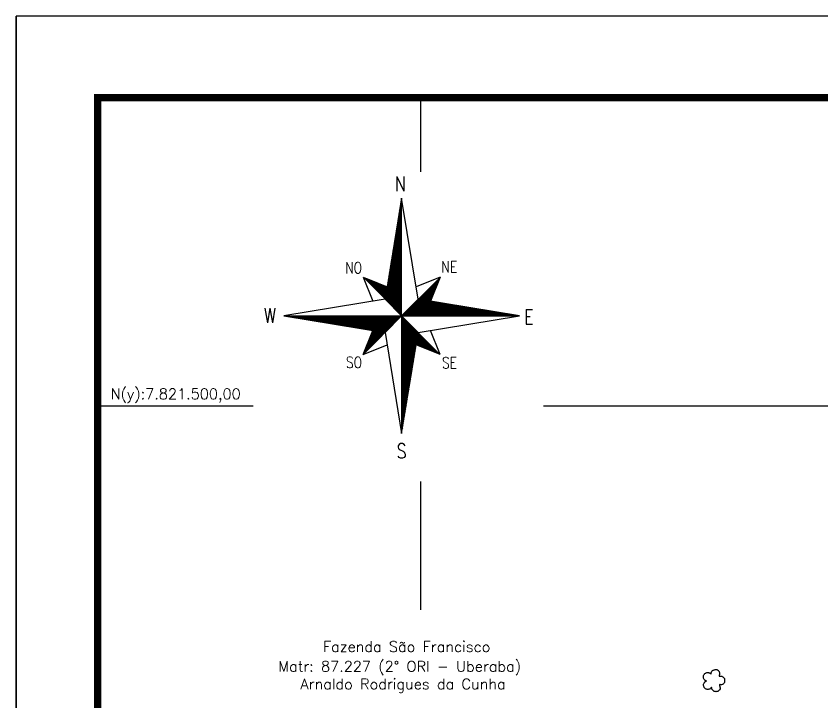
# Model space of a CAD drawing. Header units: inches. Extents: x 738061 to 743311, y 7815268 to 7822693.
# Drawn here: x 738061 to 740528, y 7820593 to 7822693 of the extents above; entities that cross this region are included whole.
import ezdxf
from ezdxf.enums import TextEntityAlignment as Align

# ---------------------------------------------------------------- set-up
doc = ezdxf.new("R2010")
doc.units = ezdxf.units.IN
doc.header["$MEASUREMENT"] = 0
doc.linetypes.add('CONTINUO', pattern=[0])
doc.linetypes.add('LIN0', pattern=[0])
for name, color, linetype in [('H-ÁRVORE', 94, 'Continuous'), ('MALHA', 8, 'Continuous'), ('MARGEM', 5, 'Continuous'), ('SETA_NORTE', 3, 'Continuous'), ('TEXTO', 7, 'Continuous')]:
    doc.layers.add(name, color=color, linetype=linetype)
doc.styles.add('ROMANS', font='romans')
doc.styles.add('Simplex', font='simplex.shx')

# ---------------------------------------------------------------- blocks, each defined once
blk = doc.blocks.new('mato')
at = {"layer": 'H-ÁRVORE', "linetype": 'CONTINUO'}
blk.add_lwpolyline([(734601.6, 7824194.7), (734600.8, 7824194.1), (734600, 7824193.3), (734599.1, 7824192.6), (734598, 7824192.3), (734596.9, 7824192.2), (734595.8, 7824192.2), (734594.9, 7824192.4), (734594.2, 7824192.7), (734593.5, 7824193.1), (734592.9, 7824193.6), (734592.3, 7824194.1), (734591.8, 7824194.7), (734591.5, 7824195.3), (734591.3, 7824195.9), (734591.2, 7824196.6), (734591, 7824197.5), (734591, 7824198.4), (734591, 7824199.3), (734591.2, 7824200), (734591.5, 7824200.5), (734591.9, 7824201), (734592.1, 7824201.5), (734592.4, 7824201.9), (734592.8, 7824202.3), (734594.2, 7824203.2), (734594.7, 7824203.6), (734594.5, 7824203.7), (734593.5, 7824204), (734593.1, 7824204.2), (734592.7, 7824204.5), (734592.3, 7824204.9), (734591.8, 7824205.6), (734591.3, 7824206.3), (734590.9, 7824207.1), (734590.7, 7824208), (734590.6, 7824208.8), (734590.7, 7824209.7), (734590.9, 7824210.7), (734591.3, 7824211.6), (734591.7, 7824212.4), (734592, 7824212.8), (734592.3, 7824213.1), (734592.7, 7824213.4), (734593.3, 7824213.8), (734593.9, 7824214.2), (734594.6, 7824214.5), (734595.3, 7824214.7), (734596, 7824214.8), (734596.6, 7824214.8), (734597.2, 7824214.8), (734597.8, 7824214.7), (734598.2, 7824214.6), (734598.7, 7824214.4), (734599.1, 7824214.3), (734599.5, 7824214), (734600, 7824213.4), (734600.5, 7824213), (734600.9, 7824212.8), (734601.1, 7824213.4), (734601.2, 7824214.2), (734601.3, 7824215.1), (734601.4, 7824215.5), (734601.5, 7824215.8), (734602, 7824216.5), (734602.3, 7824217), (734602.7, 7824217.4), (734603.2, 7824217.6), (734603.7, 7824217.8), (734604.3, 7824218), (734605.3, 7824218.4), (734605.8, 7824218.6), (734606.3, 7824218.7), (734606.9, 7824218.8), (734607.5, 7824218.8), (734608, 7824218.8), (734608.6, 7824218.7), (734609.1, 7824218.6), (734609.5, 7824218.4), (734610, 7824218.1), (734610.4, 7824217.9), (734610.7, 7824217.6), (734611, 7824217.2), (734611.3, 7824216.8), (734611.7, 7824216.3), (734611.9, 7824215.7), (734612.2, 7824215.1), (734612.4, 7824214.6), (734612.5, 7824214), (734612.5, 7824213.3), (734612.2, 7824212.1), (734611.9, 7824210.9), (734611.7, 7824210), (734612.4, 7824209.8), (734613.2, 7824209.9), (734614.1, 7824210), (734614.7, 7824209.9), (734615.4, 7824209.8), (734616, 7824209.5), (734616.6, 7824209.1), (734617.3, 7824208.6), (734617.8, 7824208.1), (734618.2, 7824207.9), (734618.6, 7824207.5), (734618.8, 7824207), (734619, 7824205.5), (734619.1, 7824203.9), (734619.1, 7824202.4), (734618.8, 7824201.5), (734618.4, 7824200.9), (734618, 7824200.3), (734617.5, 7824199.8), (734617, 7824199.3), (734616.5, 7824199), (734615.7, 7824198.7), (734614.9, 7824198.5), (734614.1, 7824198.3), (734613.3, 7824198.6), (734612.6, 7824198.7), (734612.1, 7824198.5), (734612.3, 7824197.3), (734613.2, 7824194.3), (734613.1, 7824193.5), (734613, 7824192.9), (734612.3, 7824191.8), (734611.9, 7824191.2), (734611.4, 7824190.7), (734611, 7824190.3), (734610.6, 7824189.9), (734610.1, 7824189.6), (734609.5, 7824189.4), (734608.8, 7824189.2), (734608.2, 7824189.2), (734607.5, 7824189.1), (734606.8, 7824189.2), (734605.7, 7824189.3), (734605.3, 7824189.5), (734604.8, 7824189.7), (734604.2, 7824190.1), (734603.7, 7824190.7), (734603.2, 7824191.3), (734602.7, 7824191.7), (734602.3, 7824192.2), (734602, 7824192.7), (734601.9, 7824194.3), (734601.7, 7824195)], dxfattribs=at)
blk = doc.blocks.new('A$C309442C0')
at = {"layer": 'SETA_NORTE', "linetype": 'Continuous'}
h = blk.add_hatch(dxfattribs=at)
h.set_pattern_fill('ANSI31', color=256, scale=0.1375, angle=-90, style=0)
h.set_pattern_definition([(315, (-215853.3434, 13873.16845), (0.3086963042, 0.3086963042), [])])
h.paths.add_polyline_path([(73.46, 97.41), (74.7, 104.95), (60.04, 110.83)])
h = blk.add_hatch(dxfattribs=at)
h.set_pattern_fill('ANSI31', color=256, scale=0.1375, angle=180, style=0)
h.set_pattern_definition([(225, (13869.59828, 216024.21475), (0.3086963042, -0.3086963042), [])])
h.paths.add_polyline_path([(93.84, 97.41), (101.38, 96.17), (107.26, 110.83)])
h = blk.add_hatch(dxfattribs=at)
h.set_pattern_fill('ANSI31', color=256, scale=0.1375, style=0)
h.set_pattern_definition([(45, (-13702.2971, -215849.77324), (-0.3086963042, 0.3086963042), [])])
h.paths.add_polyline_path([(73.46, 77.03), (65.92, 78.27), (60.04, 63.61)])
h = blk.add_hatch(dxfattribs=at)
h.set_pattern_fill('ANSI31', color=256, scale=0.1375, angle=90, style=0)
h.set_pattern_definition([(135, (216020.6446, -13698.72693), (-0.3086963042, -0.3086963042), [])])
h.paths.add_polyline_path([(93.84, 77.03), (92.6, 69.49), (107.26, 63.61)])
for p, q in [((83.48, 158.25), (83.65, 158.42)), ((83.6, 159.02), (83.65, 159.06)), ((82.47, 152.15), (83.65, 153.33)), ((82.6, 152.91), (83.65, 153.96)), ((82.73, 153.68), (83.65, 154.6)), ((82.85, 154.44), (83.65, 155.24)), ((82.98, 155.2), (83.65, 155.88)), ((83.1, 155.96), (83.65, 156.51)), ((83.23, 156.73), (83.65, 157.15)), ((83.35, 157.49), (83.65, 157.79)), ((81.47, 146.05), (83.65, 148.23)), ((81.59, 146.81), (83.65, 148.87)), ((81.72, 147.58), (83.65, 149.51)), ((81.85, 148.34), (83.65, 150.14)), ((81.97, 149.1), (83.65, 150.78)), ((82.1, 149.86), (83.65, 151.42)), ((82.22, 150.63), (83.65, 152.05)), ((82.35, 151.39), (83.65, 152.69)), ((80.46, 139.95), (83.65, 143.14)), ((80.59, 140.71), (83.65, 143.77)), ((80.72, 141.47), (83.65, 144.41)), ((80.84, 142.24), (83.65, 145.05)), ((80.97, 143), (83.65, 145.68)), ((81.09, 143.76), (83.65, 146.32)), ((81.22, 144.53), (83.65, 146.96)), ((81.34, 145.29), (83.65, 147.59)), ((79.59, 134.61), (83.65, 138.68)), ((79.71, 135.37), (83.65, 139.31)), ((79.84, 136.14), (83.65, 139.95)), ((79.96, 136.9), (83.65, 140.59)), ((80.09, 137.66), (83.65, 141.22)), ((80.21, 138.42), (83.65, 141.86)), ((80.34, 139.19), (83.65, 142.5)), ((78.58, 128.51), (83.65, 133.58)), ((78.71, 129.27), (83.65, 134.22)), ((78.83, 130.03), (83.65, 134.85)), ((78.96, 130.8), (83.65, 135.49)), ((79.08, 131.56), (83.65, 136.13)), ((79.21, 132.32), (83.65, 136.77)), ((79.33, 133.09), (83.65, 137.4)), ((79.46, 133.85), (83.65, 138.04)), ((77.58, 122.41), (83.65, 128.48)), ((77.7, 123.17), (83.65, 129.12)), ((77.83, 123.93), (83.65, 129.76)), ((77.95, 124.7), (83.65, 130.39)), ((78.08, 125.46), (83.65, 131.03)), ((78.2, 126.22), (83.65, 131.67)), ((78.33, 126.98), (83.65, 132.31)), ((78.45, 127.75), (83.65, 132.94)), ((76.57, 116.31), (83.65, 123.39)), ((76.7, 117.07), (83.65, 124.02)), ((76.82, 117.83), (83.65, 124.66)), ((76.95, 118.59), (83.65, 125.3)), ((77.07, 119.36), (83.65, 125.94)), ((77.2, 120.12), (83.65, 126.57)), ((77.32, 120.88), (83.65, 127.21)), ((77.45, 121.65), (83.65, 127.85)), ((75.69, 110.97), (83.65, 118.93)), ((75.82, 111.73), (83.65, 119.57)), ((75.94, 112.49), (83.65, 120.2)), ((76.07, 113.26), (83.65, 120.84)), ((76.19, 114.02), (83.65, 121.48)), ((76.32, 114.78), (83.65, 122.11)), ((76.44, 115.54), (83.65, 122.75)), ((74.69, 104.87), (83.65, 113.83)), ((74.81, 105.63), (83.65, 114.47)), ((74.94, 106.39), (83.65, 115.11)), ((75.06, 107.16), (83.65, 115.74)), ((75.19, 107.92), (83.65, 116.38)), ((75.31, 108.68), (83.65, 117.02)), ((75.44, 109.44), (83.65, 117.65)), ((75.57, 110.21), (83.65, 118.29)), ((60.04, 110.83), (74.7, 104.95)), ((60.04, 110.83), (65.92, 96.17)), ((73.68, 98.77), (83.65, 108.74)), ((73.81, 99.53), (83.65, 109.37)), ((73.93, 100.29), (83.65, 110.01)), ((74.06, 101.05), (83.65, 110.65)), ((74.18, 101.82), (83.65, 111.28)), ((74.31, 102.58), (83.65, 111.92)), ((74.43, 103.34), (83.65, 112.56)), ((74.56, 104.1), (83.65, 113.19)), ((107.26, 110.83), (92.6, 104.95)), ((107.26, 110.83), (101.38, 96.17)), ((73.53, 97.34), (83.65, 107.46)), ((73.56, 98), (83.65, 108.1)), ((73.85, 97.02), (83.65, 106.82)), ((74.17, 96.7), (83.65, 106.19)), ((74.49, 96.39), (83.65, 105.55)), ((74.8, 96.07), (83.65, 104.91)), ((75.12, 95.75), (83.65, 104.28)), ((75.44, 95.43), (83.65, 103.64)), ((75.76, 95.11), (83.65, 103)), ((76.08, 94.79), (83.65, 102.37)), ((76.4, 94.47), (83.65, 101.73)), ((76.72, 94.16), (83.65, 101.09)), ((77.03, 93.84), (83.65, 100.45)), ((77.35, 93.52), (83.65, 99.82)), ((77.67, 93.2), (83.65, 99.18)), ((77.99, 92.88), (83.65, 98.54)), ((78.31, 92.56), (83.65, 97.91)), ((78.63, 92.24), (83.65, 97.27)), ((78.94, 91.93), (83.65, 96.63)), ((79.26, 91.61), (83.65, 95.99)), ((79.58, 91.29), (83.65, 95.36)), ((79.9, 90.97), (83.65, 94.72)), ((80.22, 90.65), (83.65, 94.08)), ((83.79, 87.22), (93.97, 97.39)), ((84.43, 87.22), (94.51, 97.3)), ((85.07, 87.22), (95.06, 97.21)), ((85.71, 87.22), (95.61, 97.12)), ((86.34, 87.22), (96.15, 97.03)), ((86.98, 87.22), (96.7, 96.94)), ((87.62, 87.22), (97.25, 96.85)), ((88.25, 87.22), (97.8, 96.76)), ((88.89, 87.22), (98.34, 96.67)), ((89.53, 87.22), (98.89, 96.58)), ((90.17, 87.22), (99.44, 96.49)), ((90.8, 87.22), (99.98, 96.4)), ((91.44, 87.22), (100.53, 96.31)), ((92.08, 87.22), (101.08, 96.22)), ((92.71, 87.22), (101.62, 96.13)), ((93.35, 87.22), (102.17, 96.04)), ((93.99, 87.22), (102.72, 95.95)), ((94.62, 87.22), (103.27, 95.86)), ((95.26, 87.22), (103.81, 95.77)), ((95.9, 87.22), (104.36, 95.68)), ((96.54, 87.22), (104.91, 95.59)), ((97.17, 87.22), (105.45, 95.5)), ((97.81, 87.22), (106, 95.41)), ((98.45, 87.22), (106.55, 95.32)), ((99.08, 87.22), (107.09, 95.23)), ((99.72, 87.22), (107.64, 95.14)), ((100.36, 87.22), (108.19, 95.05)), ((100.99, 87.22), (108.73, 94.96)), ((101.63, 87.22), (109.28, 94.87)), ((102.27, 87.22), (109.83, 94.78)), ((102.91, 87.22), (110.38, 94.69)), ((103.54, 87.22), (110.92, 94.6)), ((104.18, 87.22), (111.47, 94.51)), ((104.82, 87.22), (112.02, 94.42)), ((105.45, 87.22), (112.56, 94.33)), ((106.09, 87.22), (113.11, 94.24)), ((106.73, 87.22), (113.66, 94.15)), ((107.37, 87.22), (114.2, 94.06)), ((108, 87.22), (114.75, 93.97)), ((108.64, 87.22), (115.3, 93.88)), ((109.28, 87.22), (115.84, 93.79)), ((80.54, 90.33), (83.65, 93.45)), ((80.86, 90.02), (83.65, 92.81)), ((81.17, 89.7), (83.65, 92.17)), ((81.49, 89.38), (83.65, 91.54)), ((81.81, 89.06), (83.65, 90.9)), ((82.13, 88.74), (83.65, 90.26)), ((82.45, 88.42), (83.65, 89.62)), ((82.77, 88.1), (83.65, 88.99)), ((109.91, 87.22), (116.39, 93.7)), ((110.55, 87.22), (116.94, 93.61)), ((111.19, 87.22), (117.49, 93.52)), ((111.82, 87.22), (118.03, 93.43)), ((112.46, 87.22), (118.58, 93.34)), ((113.1, 87.22), (119.13, 93.25)), ((113.74, 87.22), (119.67, 93.16)), ((114.37, 87.22), (120.22, 93.07)), ((115.01, 87.22), (120.77, 92.98)), ((115.65, 87.22), (121.31, 92.89)), ((116.28, 87.22), (121.86, 92.8)), ((116.92, 87.22), (122.41, 92.71)), ((117.56, 87.22), (122.95, 92.62)), ((118.19, 87.22), (123.5, 92.53)), ((118.83, 87.22), (124.05, 92.44)), ((119.47, 87.22), (124.6, 92.35)), ((120.11, 87.22), (125.14, 92.26)), ((120.74, 87.22), (125.69, 92.17)), ((121.38, 87.22), (126.24, 92.08)), ((122.02, 87.22), (126.78, 91.99)), ((122.65, 87.22), (127.33, 91.9)), ((123.29, 87.22), (127.88, 91.81)), ((123.93, 87.22), (128.42, 91.72)), ((124.56, 87.22), (128.97, 91.63)), ((125.2, 87.22), (129.52, 91.54)), ((125.84, 87.22), (130.07, 91.45)), ((126.48, 87.22), (130.61, 91.36)), ((127.11, 87.22), (131.16, 91.27)), ((127.75, 87.22), (131.71, 91.18)), ((128.39, 87.22), (132.25, 91.09)), ((129.02, 87.22), (132.8, 91)), ((129.66, 87.22), (133.35, 90.91)), ((130.3, 87.22), (133.89, 90.82)), ((130.94, 87.22), (134.44, 90.73)), ((131.57, 87.22), (134.99, 90.64)), ((132.21, 87.22), (135.53, 90.55)), ((132.85, 87.22), (136.08, 90.46)), ((133.48, 87.22), (136.63, 90.37)), ((134.12, 87.22), (137.18, 90.28)), ((134.76, 87.22), (137.72, 90.19)), ((135.39, 87.22), (138.27, 90.1)), ((136.03, 87.22), (138.82, 90.01)), ((136.67, 87.22), (139.36, 89.92)), ((137.31, 87.22), (139.91, 89.83)), ((137.94, 87.22), (140.46, 89.74)), ((138.58, 87.22), (141, 89.65)), ((139.22, 87.22), (141.55, 89.56)), ((139.85, 87.22), (142.1, 89.46)), ((140.49, 87.22), (142.64, 89.37)), ((141.13, 87.22), (143.19, 89.28)), ((141.76, 87.22), (143.74, 89.19)), ((142.4, 87.22), (144.29, 89.1)), ((143.04, 87.22), (144.83, 89.01)), ((143.68, 87.22), (145.38, 88.92)), ((144.31, 87.22), (145.93, 88.83)), ((11.78, 87.19), (11.81, 87.22)), ((12.32, 87.1), (12.45, 87.22)), ((12.87, 87.01), (13.08, 87.22)), ((13.42, 86.92), (13.72, 87.22)), ((13.97, 86.83), (14.36, 87.22)), ((14.51, 86.74), (15, 87.22)), ((15.06, 86.65), (15.63, 87.22)), ((15.61, 86.56), (16.27, 87.22)), ((16.15, 86.47), (16.91, 87.22)), ((16.7, 86.38), (17.54, 87.22)), ((17.25, 86.29), (18.18, 87.22)), ((17.79, 86.2), (18.82, 87.22)), ((18.34, 86.11), (19.45, 87.22)), ((18.89, 86.02), (20.09, 87.22)), ((19.43, 85.93), (20.73, 87.22)), ((19.98, 85.84), (21.37, 87.22)), ((20.53, 85.75), (22, 87.22)), ((21.08, 85.66), (22.64, 87.22)), ((21.62, 85.57), (23.28, 87.22)), ((22.17, 85.48), (23.91, 87.22)), ((22.72, 85.39), (24.55, 87.22)), ((23.26, 85.3), (25.19, 87.22)), ((23.81, 85.21), (25.82, 87.22)), ((24.36, 85.12), (26.46, 87.22)), ((24.9, 85.03), (27.1, 87.22)), ((25.45, 84.94), (27.74, 87.22)), ((26, 84.85), (28.37, 87.22)), ((26.54, 84.76), (29.01, 87.22)), ((27.09, 84.67), (29.65, 87.22)), ((27.64, 84.58), (30.28, 87.22)), ((28.19, 84.49), (30.92, 87.22)), ((28.73, 84.4), (31.56, 87.22)), ((29.28, 84.31), (32.2, 87.22)), ((29.83, 84.22), (32.83, 87.22)), ((30.37, 84.12), (33.47, 87.22)), ((30.92, 84.03), (34.11, 87.22)), ((31.47, 83.94), (34.74, 87.22)), ((32.01, 83.85), (35.38, 87.22)), ((32.56, 83.76), (36.02, 87.22)), ((33.11, 83.67), (36.65, 87.22)), ((33.66, 83.58), (37.29, 87.22)), ((34.2, 83.49), (37.93, 87.22)), ((34.75, 83.4), (38.57, 87.22)), ((35.3, 83.31), (39.2, 87.22)), ((35.84, 83.22), (39.84, 87.22)), ((36.39, 83.13), (40.48, 87.22)), ((36.94, 83.04), (41.11, 87.22)), ((37.48, 82.95), (41.75, 87.22)), ((38.03, 82.86), (42.39, 87.22)), ((38.58, 82.77), (43.02, 87.22)), ((39.12, 82.68), (43.66, 87.22)), ((39.67, 82.59), (44.3, 87.22)), ((40.22, 82.5), (44.94, 87.22)), ((40.77, 82.41), (45.57, 87.22)), ((41.31, 82.32), (46.21, 87.22)), ((41.86, 82.23), (46.85, 87.22)), ((42.41, 82.14), (47.48, 87.22)), ((42.95, 82.05), (48.12, 87.22)), ((43.5, 81.96), (48.76, 87.22)), ((44.05, 81.87), (49.4, 87.22)), ((44.59, 81.78), (50.03, 87.22)), ((45.14, 81.69), (50.67, 87.22)), ((45.69, 81.6), (51.31, 87.22)), ((46.23, 81.51), (51.94, 87.22)), ((46.78, 81.42), (52.58, 87.22)), ((47.33, 81.33), (53.22, 87.22)), ((47.88, 81.24), (53.85, 87.22)), ((48.42, 81.15), (54.49, 87.22)), ((48.97, 81.06), (55.13, 87.22)), ((49.52, 80.97), (55.77, 87.22)), ((50.06, 80.88), (56.4, 87.22)), ((50.61, 80.79), (57.04, 87.22)), ((51.16, 80.7), (57.68, 87.22)), ((51.7, 80.61), (58.31, 87.22)), ((52.25, 80.52), (58.95, 87.22)), ((52.8, 80.43), (59.59, 87.22)), ((53.35, 80.34), (60.22, 87.22)), ((53.89, 80.25), (60.86, 87.22)), ((54.44, 80.16), (61.5, 87.22)), ((54.99, 80.07), (62.14, 87.22)), ((55.53, 79.98), (62.77, 87.22)), ((56.08, 79.89), (63.41, 87.22)), ((56.63, 79.8), (64.05, 87.22)), ((57.17, 79.71), (64.68, 87.22)), ((57.72, 79.62), (65.32, 87.22)), ((58.27, 79.53), (65.96, 87.22)), ((58.81, 79.44), (66.59, 87.22)), ((59.36, 79.35), (67.23, 87.22)), ((59.91, 79.26), (67.87, 87.22)), ((83.65, 87.22), (60.04, 63.61)), ((60.46, 79.17), (68.51, 87.22)), ((61, 79.08), (69.14, 87.22)), ((61.55, 78.99), (69.78, 87.22)), ((62.1, 78.9), (70.42, 87.22)), ((62.64, 78.81), (71.05, 87.22)), ((63.19, 78.72), (71.69, 87.22)), ((63.74, 78.63), (72.33, 87.22)), ((64.28, 78.54), (72.97, 87.22)), ((64.83, 78.45), (73.6, 87.22)), ((65.38, 78.36), (74.24, 87.22)), ((65.92, 78.27), (74.88, 87.22)), ((66.47, 78.18), (75.51, 87.22)), ((67.02, 78.09), (76.15, 87.22)), ((67.57, 78), (76.79, 87.22)), ((68.11, 77.91), (77.42, 87.22)), ((68.66, 77.82), (78.06, 87.22)), ((69.21, 77.73), (78.7, 87.22)), ((69.75, 77.64), (79.34, 87.22)), ((70.3, 77.55), (79.97, 87.22)), ((70.85, 77.46), (80.61, 87.22)), ((71.39, 77.37), (81.25, 87.22)), ((71.94, 77.28), (81.88, 87.22)), ((72.49, 77.19), (82.52, 87.22)), ((73.04, 77.1), (83.16, 87.22)), ((83.09, 87.79), (83.65, 88.35)), ((83.4, 87.47), (83.65, 87.71)), ((83.65, 87.08), (83.72, 87.15)), ((83.65, 86.44), (84.04, 86.83)), ((83.65, 85.8), (84.36, 86.51)), ((83.65, 85.17), (84.68, 86.19)), ((83.65, 84.53), (85, 85.87)), ((83.65, 83.89), (85.32, 85.56)), ((83.65, 83.25), (85.63, 85.24)), ((83.65, 82.62), (85.95, 84.92)), ((83.65, 81.98), (86.27, 84.6)), ((83.65, 81.34), (86.59, 84.28)), ((83.65, 80.71), (86.91, 83.96)), ((144.95, 87.22), (146.47, 88.74)), ((145.59, 87.22), (147.02, 88.65)), ((146.22, 87.22), (147.57, 88.56)), ((146.86, 87.22), (148.11, 88.47)), ((147.5, 87.22), (148.66, 88.38)), ((148.14, 87.22), (149.21, 88.29)), ((148.77, 87.22), (149.76, 88.2)), ((149.41, 87.22), (150.3, 88.11)), ((150.05, 87.22), (150.85, 88.02)), ((150.68, 87.22), (151.4, 87.93)), ((151.32, 87.22), (151.94, 87.84)), ((151.96, 87.22), (152.49, 87.75)), ((152.59, 87.22), (153.04, 87.66)), ((153.23, 87.22), (153.58, 87.57)), ((153.87, 87.22), (154.13, 87.48)), ((154.51, 87.22), (154.68, 87.39)), ((155.14, 87.22), (155.22, 87.3)), ((83.65, 80.07), (87.23, 83.64)), ((83.65, 79.43), (87.54, 83.33)), ((83.65, 78.8), (87.86, 83.01)), ((83.65, 78.16), (88.18, 82.69)), ((83.65, 77.52), (88.5, 82.37)), ((83.65, 76.88), (88.82, 82.05)), ((83.65, 76.25), (89.14, 81.73)), ((83.65, 75.61), (89.46, 81.42)), ((83.65, 74.97), (89.77, 81.1)), ((83.65, 74.34), (90.09, 80.78)), ((83.65, 73.7), (90.41, 80.46)), ((83.65, 73.06), (90.73, 80.14)), ((83.65, 72.42), (91.05, 79.82)), ((83.65, 71.79), (91.37, 79.5)), ((83.65, 71.15), (91.69, 79.19)), ((60.04, 63.61), (65.92, 78.27)), ((83.65, 70.51), (92, 78.87)), ((83.65, 69.88), (92.32, 78.55)), ((83.65, 69.24), (92.64, 78.23)), ((83.65, 68.6), (92.96, 77.91)), ((83.65, 67.97), (93.28, 77.59)), ((83.65, 67.33), (93.6, 77.27)), ((83.65, 66.69), (93.81, 76.86)), ((83.65, 66.05), (93.69, 76.09)), ((83.65, 65.42), (93.56, 75.33)), ((83.65, 64.78), (93.44, 74.57)), ((107.26, 63.61), (101.38, 78.27)), ((60.04, 63.61), (74.7, 69.49)), ((83.65, 64.14), (93.31, 73.8)), ((83.65, 63.51), (93.19, 73.04)), ((83.65, 62.87), (93.06, 72.28)), ((83.65, 62.23), (92.94, 71.52)), ((83.65, 61.6), (92.81, 70.75)), ((83.65, 60.96), (92.68, 69.99)), ((83.65, 60.32), (92.56, 69.23)), ((107.26, 63.61), (92.6, 69.49)), ((83.65, 59.68), (92.43, 68.47)), ((83.65, 59.05), (92.31, 67.7)), ((83.65, 58.41), (92.18, 66.94)), ((83.65, 57.77), (92.06, 66.18)), ((83.65, 57.14), (91.93, 65.42)), ((83.65, 56.5), (91.8, 64.65)), ((83.65, 55.86), (91.68, 63.89)), ((83.65, 55.22), (91.55, 63.13)), ((83.65, 54.59), (91.43, 62.37)), ((83.65, 53.95), (91.3, 61.6)), ((83.65, 53.31), (91.18, 60.84)), ((83.65, 52.68), (91.05, 60.08)), ((83.65, 52.04), (90.93, 59.31)), ((83.65, 51.4), (90.8, 58.55)), ((83.65, 50.77), (90.67, 57.79)), ((83.65, 50.13), (90.55, 57.03)), ((83.65, 49.49), (90.42, 56.26)), ((83.65, 48.85), (90.3, 55.5)), ((83.65, 48.22), (90.17, 54.74)), ((83.65, 47.58), (90.05, 53.98)), ((83.65, 46.94), (89.92, 53.21)), ((83.65, 46.31), (89.79, 52.45)), ((83.65, 45.67), (89.67, 51.69)), ((83.65, 45.03), (89.54, 50.93)), ((83.65, 44.4), (89.42, 50.16)), ((83.65, 43.76), (89.29, 49.4)), ((83.65, 43.12), (89.17, 48.64)), ((83.65, 42.48), (89.04, 47.87)), ((83.65, 41.85), (88.92, 47.11)), ((83.65, 41.21), (88.79, 46.35)), ((83.65, 40.57), (88.66, 45.59)), ((83.65, 39.94), (88.54, 44.82)), ((83.65, 39.3), (88.41, 44.06)), ((83.65, 38.66), (88.29, 43.3)), ((83.65, 38.02), (88.16, 42.54)), ((83.65, 37.39), (88.04, 41.77)), ((83.65, 36.75), (87.91, 41.01)), ((83.65, 36.11), (87.78, 40.25)), ((83.65, 35.48), (87.66, 39.49)), ((83.65, 34.84), (87.53, 38.72)), ((83.65, 34.2), (87.41, 37.96)), ((83.65, 33.57), (87.28, 37.2)), ((83.65, 32.93), (87.16, 36.43)), ((83.65, 32.29), (87.03, 35.67)), ((83.65, 31.65), (86.91, 34.91)), ((83.65, 31.02), (86.78, 34.15)), ((83.65, 30.38), (86.65, 33.38)), ((83.65, 29.74), (86.53, 32.62)), ((83.65, 29.11), (86.4, 31.86)), ((83.65, 28.47), (86.28, 31.1)), ((83.65, 27.83), (86.15, 30.33)), ((83.65, 27.2), (86.03, 29.57)), ((83.65, 26.56), (85.9, 28.81)), ((83.65, 25.92), (85.77, 28.05)), ((83.65, 25.28), (85.65, 27.28)), ((83.65, 24.65), (85.52, 26.52)), ((83.65, 24.01), (85.4, 25.76)), ((83.65, 23.37), (85.27, 25)), ((83.65, 22.74), (85.15, 24.23)), ((83.65, 22.1), (85.02, 23.47)), ((83.65, 21.46), (84.9, 22.71)), ((83.65, 20.83), (84.77, 21.94)), ((83.65, 20.19), (84.64, 21.18)), ((83.65, 19.55), (84.52, 20.42)), ((83.65, 18.91), (84.39, 19.66)), ((83.65, 18.28), (84.27, 18.89)), ((83.65, 17.64), (84.14, 18.13)), ((83.65, 17), (84.02, 17.37)), ((83.65, 16.37), (83.89, 16.61)), ((83.65, 15.73), (83.76, 15.84))]:
    blk.add_line(p, q, dxfattribs=at)
blk.add_lwpolyline([(93.84, 77.03), (155.72, 87.22), (93.84, 97.41), (83.65, 159.29), (73.46, 97.41), (11.58, 87.22), (73.46, 77.03), (83.65, 15.15)], close=True, dxfattribs=at)
for points in [[(83.65, 87.22), (83.65, 159.29)], [(83.65, 87.22), (73.46, 97.41)], [(83.65, 87.22), (93.84, 97.41)], [(11.58, 87.22), (155.72, 87.22)], [(83.65, 87.22), (73.46, 77.03)], [(83.65, 87.22), (93.84, 77.03)], [(83.65, 87.22), (83.65, 15.15)]]:
    blk.add_lwpolyline(points, dxfattribs=at)
at = {"layer": 'SETA_NORTE', "color": 7, "lineweight": 30, "style": 'ROMANS', "width": 0.8}
for s, height, p in [('N ', 8.938, (79.47, 163.6)), ('NO', 6.875, (49.06, 113.22)), ('NE', 6.875, (107.97, 113.71)), ('W', 8.94, (-0.68, 82.95)), ('E', 8.94, (158.6, 82.11)), ('SO', 6.875, (49.53, 55.28)), ('SE', 6.875, (108.31, 55.02)), ('S', 8.94, (80.57, 0))]:
    blk.add_text(s, height=height, dxfattribs=at).set_placement(p)

msp = doc.modelspace()

# ---------------------------------------------------------------- linework, layer by layer
at = {"layer": 'MALHA'}
for points in [[(739300, 7822216.1), (739300, 7822442.9)], [(738310.7, 7821500), (738786.5, 7821500)], [(739675.8, 7821500), (741870.8, 7821500)], [(739300, 7820874.9), (739300, 7821268)]]:
    msp.add_lwpolyline(points, dxfattribs=at)
at = {"layer": 'MARGEM', "color": 174, "linetype": 'LIN0'}
msp.add_line((738060.7, 7815267.9), (738060.7, 7822692.9), dxfattribs=at)
at = {"layer": 'MARGEM', "color": 174, "linetype": 'LIN0', "flags": 128}
msp.add_lwpolyline([(743310.7, 7815267.9), (743310.7, 7822692.9), (738060.7, 7822692.9), (738060.7, 7815267.9)], close=True, dxfattribs=at)
at = {"layer": 'MARGEM', "color": 174, "linetype": 'LIN0', "const_width": 22.7, "flags": 128}
msp.add_lwpolyline([(743060.7, 7816103.9), (743060.7, 7822442.9), (738310.7, 7822442.9), (738310.7, 7816103.9)], close=True, dxfattribs=at)

# ---------------------------------------------------------------- block references
at = {"layer": 'H-ÁRVORE', "linetype": 'Continuous', "xscale": 2.281696714529591, "yscale": 2.281696714529591, "zscale": 2.281696714529591}
msp.add_blockref('mato', (-935948, -10031802.2), dxfattribs=at)
at = {"layer": 'SETA_NORTE', "linetype": 'ByBlock', "xscale": 5, "yscale": 5, "zscale": 5}
msp.add_blockref('A$C309442C0', (738823, 7821339.2), dxfattribs=at)

# ---------------------------------------------------------------- texts
at = {"layer": 'MALHA', "style": 'Simplex'}
msp.add_text('N(y):7.821.500,00', height=32.5, dxfattribs=at).set_placement((738350.1, 7821510.2), align=Align.BOTTOM_LEFT)
at = {"layer": 'TEXTO', "linetype": 'ByBlock', "style": 'Simplex'}
for s, p in [('Fazenda São Francisco', (739000.3, 7820746.2)), ('Matr: 87.227 (2° ORI - Uberaba)', (738863.3, 7820685.8)), ('Arnaldo Rodrigues da Cunha', (738931.4, 7820631.7))]:
    msp.add_text(s, height=32.5, dxfattribs=at).set_placement(p)

doc.saveas('drawing.dxf')
